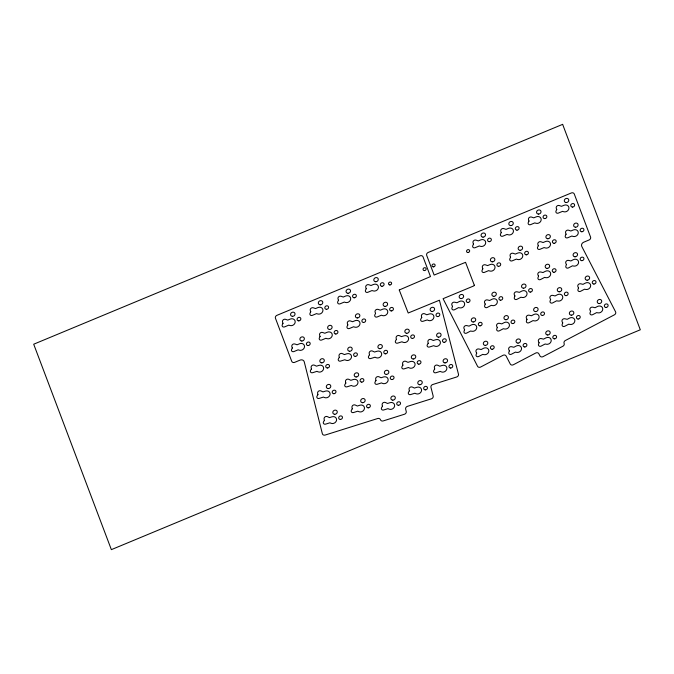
<?xml version="1.0" encoding="UTF-8"?>
<svg xmlns="http://www.w3.org/2000/svg" width="674" height="674" viewBox="0 0 674 674"><rect width="100%" height="100%" fill="white"/><g stroke="black" fill="none" stroke-linecap="round" stroke-linejoin="round"><path stroke-width="1.01" d="M399.261 290.039L408.208 313.014L439.423 300.208L458.472 374.213A2.401 2.098 -28.7 0 1 456.711 376.977L432.716 384.525A2.401 2.098 -28.7 0 0 430.956 387.297L433.163 396.051A2.401 2.098 -28.7 0 1 431.402 398.823L407.408 406.363A2.401 2.098 -28.7 0 0 405.647 409.135L406.237 411.46A2.401 2.098 -28.7 0 1 404.476 414.232L383.211 420.921A2.401 2.098 -28.7 0 1 380.498 419.826L380.422 419.641A2.401 2.098 -28.7 0 0 377.693 418.52L325.154 435.05A2.401 2.098 -28.7 0 1 322.357 433.711L304.26 361.879A3.336 2.915 -28.7 0 0 300.149 360.076L294.707 362.334A2.418 2.115 -28.7 0 1 291.724 361.298L275.447 318.229A2.401 2.098 -28.7 0 1 276.921 315.339L420.079 255.834A2.401 2.098 -28.7 0 1 423.045 256.887L430.484 276.576L399.261 289.988M474.302 285.178L473.822 285.902L443.071 298.692L477.546 366.285A2.401 2.098 -28.7 0 0 480.638 367.035L503.048 355.291A2.401 2.098 -28.7 0 1 506.14 356.049L510.252 364.011A2.401 2.098 -28.7 0 0 513.344 364.76L535.754 353.024A2.401 2.098 -28.7 0 1 538.846 353.774L539.941 355.889A2.401 2.098 -28.7 0 0 543.033 356.639L562.883 346.234A2.401 2.098 -28.7 0 0 564.146 343.496L564.087 343.302A2.401 2.098 -28.7 0 1 565.343 340.522L614.41 314.817A2.401 2.098 -28.7 0 0 615.573 311.835L581.814 246.516A3.336 2.915 -28.7 0 1 583.633 242.244L589.076 239.978A2.418 2.115 -28.7 0 0 590.567 237.079L574.282 194.019A2.401 2.098 -28.7 0 0 571.325 192.966L428.159 252.472A2.401 2.098 -28.7 0 0 426.693 255.362L434.14 275.059L465.557 262.329L474.302 285.178M452.524 306.35L451.984 307.74A1.955 1.71 -28.7 0 0 454.47 309.762L458.581 307.605L459.609 307.849A3.85 3.362 -28.7 0 0 464.664 303.974A3.85 3.362 -28.7 0 0 459.382 301.489L456.972 302.752L454.706 302.205A2.233 1.946 -28.7 0 0 451.934 305.204L452.524 306.35M464.613 329.738L464.066 331.128A1.955 1.71 -28.7 0 0 466.551 333.15L470.663 330.993L471.699 331.246A3.85 3.362 -28.7 0 0 476.754 327.362A3.85 3.362 -28.7 0 0 471.471 324.876L469.062 326.14L466.796 325.593A2.233 1.946 -28.7 0 0 464.024 328.592L464.613 329.738M485.229 304.075L484.69 305.465A1.955 1.71 -28.7 0 0 487.176 307.487L491.287 305.33L492.315 305.583A3.85 3.362 -28.7 0 0 497.37 301.699A3.85 3.362 -28.7 0 0 492.087 299.214L489.678 300.478L487.412 299.93A2.233 1.946 -28.7 0 0 484.64 302.929L485.229 304.075M476.695 353.125L476.156 354.524A1.955 1.71 -28.7 0 0 478.641 356.538L482.752 354.381L483.78 354.634A3.85 3.362 -28.7 0 0 488.844 350.758A3.85 3.362 -28.7 0 0 483.561 348.273L481.152 349.536L478.877 348.98A2.233 1.946 -28.7 0 0 476.105 351.988L476.695 353.125M497.319 327.463L496.772 328.853A1.955 1.71 -28.7 0 0 499.257 330.875L503.368 328.718L504.405 328.971A3.85 3.362 -28.7 0 0 509.46 325.095A3.85 3.362 -28.7 0 0 504.177 322.61L501.768 323.874L499.501 323.318A2.233 1.946 -28.7 0 0 496.73 326.326L497.319 327.463M514.911 295.953L514.372 297.344A1.955 1.71 -28.7 0 0 516.857 299.366L520.968 297.209L521.996 297.461A3.85 3.362 -28.7 0 0 527.06 293.578A3.85 3.362 -28.7 0 0 521.777 291.092L519.359 292.356L517.093 291.808A2.233 1.946 -28.7 0 0 514.321 294.808L514.911 295.953M509.401 350.859L508.862 352.249A1.955 1.71 -28.7 0 0 511.347 354.263L515.458 352.114L516.486 352.359A3.85 3.362 -28.7 0 0 521.55 348.483A3.85 3.362 -28.7 0 0 516.267 345.998L513.858 347.262L511.583 346.706A2.233 1.946 -28.7 0 0 508.811 349.713L509.401 350.859M538.551 276.138L538.012 277.528A1.955 1.71 -28.7 0 0 540.497 279.55L544.609 277.393L545.637 277.646A3.85 3.362 -28.7 0 0 550.7 273.762A3.85 3.362 -28.7 0 0 545.418 271.277L543 272.54L540.733 271.993A2.233 1.946 -28.7 0 0 537.962 274.992L538.551 276.138M527.001 319.341L526.461 320.74A1.955 1.71 -28.7 0 0 528.947 322.753L533.058 320.597L534.086 320.849A3.85 3.362 -28.7 0 0 539.141 316.974A3.85 3.362 -28.7 0 0 533.859 314.488L531.449 315.752L529.183 315.196A2.233 1.946 -28.7 0 0 526.411 318.204L527.001 319.341M550.641 299.526L550.102 300.916A1.955 1.71 -28.7 0 0 552.587 302.938L556.699 300.781L557.727 301.034A3.85 3.362 -28.7 0 0 562.782 297.158A3.85 3.362 -28.7 0 0 557.499 294.673L555.09 295.937L552.823 295.381A2.233 1.946 -28.7 0 0 550.051 298.388L550.641 299.526M566.446 264.545L565.899 265.935A1.955 1.71 -28.7 0 0 568.384 267.957L572.496 265.8L573.532 266.053A3.85 3.362 -28.7 0 0 578.587 262.169A3.85 3.362 -28.7 0 0 573.304 259.684L570.895 260.948L568.629 260.4A2.233 1.946 -28.7 0 0 565.857 263.399L566.446 264.545M539.09 342.737L538.543 344.128A1.955 1.71 -28.7 0 0 541.028 346.141L545.14 343.993L546.176 344.237A3.85 3.362 -28.7 0 0 551.231 340.362A3.85 3.362 -28.7 0 0 545.948 337.876L543.539 339.14L541.273 338.584A2.233 1.946 -28.7 0 0 538.501 341.592L539.09 342.737M562.731 322.922L562.183 324.312A1.955 1.71 -28.7 0 0 564.669 326.326L568.78 324.177L569.816 324.421A3.85 3.362 -28.7 0 0 574.871 320.546A3.85 3.362 -28.7 0 0 569.589 318.061L567.179 319.324L564.913 318.768A2.233 1.946 -28.7 0 0 562.141 321.776L562.731 322.922M578.528 287.933L577.989 289.331A1.955 1.71 -28.7 0 0 580.474 291.345L584.585 289.188L585.613 289.441A3.85 3.362 -28.7 0 0 590.677 285.565A3.85 3.362 -28.7 0 0 585.394 283.08L582.985 284.344L580.71 283.788A2.233 1.946 -28.7 0 0 577.938 286.795L578.528 287.933M590.618 311.329L590.079 312.719A1.955 1.71 -28.7 0 0 592.564 314.733L596.675 312.584L597.703 312.829A3.85 3.362 -28.7 0 0 602.767 308.953A3.85 3.362 -28.7 0 0 597.476 306.468L595.066 307.732L592.8 307.176A2.233 1.946 -28.7 0 0 590.028 310.183L590.618 311.329M282.996 323.293L282.313 324.649A1.955 1.71 -28.7 0 0 284.538 326.915L288.817 325.129L289.803 325.483A3.85 3.362 -28.7 0 0 295.204 322.054A3.85 3.362 -28.7 0 0 290.275 319.055L287.764 320.099L285.599 319.333A2.233 1.946 -28.7 0 0 282.541 322.088L282.996 323.293M292.331 347.978L291.648 349.326A1.955 1.71 -28.7 0 0 293.864 351.592L298.144 349.814L299.13 350.168A3.85 3.362 -28.7 0 0 304.53 346.739A3.85 3.362 -28.7 0 0 299.61 343.74L297.099 344.785L294.926 344.01A2.233 1.946 -28.7 0 0 291.876 346.773L292.331 347.978M310.748 311.767L310.057 313.115A1.955 1.71 -28.7 0 0 312.281 315.381L316.561 313.595L317.547 313.949A3.85 3.362 -28.7 0 0 322.947 310.52A3.85 3.362 -28.7 0 0 318.027 307.521L315.516 308.566L313.343 307.799A2.233 1.946 -28.7 0 0 310.293 310.554L310.748 311.767M320.074 336.444L319.392 337.792A1.955 1.71 -28.7 0 0 321.616 340.058L325.896 338.281L326.882 338.634A3.85 3.362 -28.7 0 0 332.282 335.205A3.85 3.362 -28.7 0 0 327.353 332.206L324.843 333.251L322.678 332.476A2.233 1.946 -28.7 0 0 319.619 335.239L320.074 336.444M338.491 300.233L337.809 301.581A1.955 1.71 -28.7 0 0 340.033 303.848L344.313 302.062L345.299 302.415A3.85 3.362 -28.7 0 0 350.699 298.986A3.85 3.362 -28.7 0 0 345.77 295.987L343.26 297.032L341.095 296.265A2.233 1.946 -28.7 0 0 338.036 299.02L338.491 300.233M347.826 324.91L347.135 326.258A1.955 1.71 -28.7 0 0 349.359 328.524L353.639 326.747L354.625 327.101A3.85 3.362 -28.7 0 0 360.026 323.672A3.85 3.362 -28.7 0 0 355.105 320.672L352.595 321.717L350.421 320.942A2.233 1.946 -28.7 0 0 347.371 323.705L347.826 324.91M366.243 288.699L365.552 290.047A1.955 1.71 -28.7 0 0 367.777 292.314L372.056 290.536L373.042 290.882A3.85 3.362 -28.7 0 0 378.443 287.453A3.85 3.362 -28.7 0 0 373.522 284.453L371.012 285.498L368.838 284.731A2.233 1.946 -28.7 0 0 365.788 287.486L366.243 288.699M375.57 313.376L374.887 314.724A1.955 1.71 -28.7 0 0 377.111 316.991L381.391 315.213L382.377 315.567A3.85 3.362 -28.7 0 0 387.777 312.138A3.85 3.362 -28.7 0 0 382.849 309.139L380.338 310.183L378.173 309.408A2.233 1.946 -28.7 0 0 375.115 312.172L375.57 313.376M473.502 244.114L472.819 245.462A1.955 1.71 -28.7 0 0 475.044 247.729L479.324 245.951L480.309 246.296A3.85 3.362 -28.7 0 0 485.701 242.876A3.85 3.362 -28.7 0 0 480.781 239.868L478.27 240.913L476.105 240.146A2.233 1.946 -28.7 0 0 473.047 242.91L473.502 244.114M482.837 268.791L482.146 270.139A1.955 1.71 -28.7 0 0 484.37 272.406L488.65 270.628L489.636 270.982A3.85 3.362 -28.7 0 0 495.036 267.553A3.85 3.362 -28.7 0 0 490.108 264.553L487.605 265.598L485.432 264.831A2.233 1.946 -28.7 0 0 482.382 267.586L482.837 268.791M501.254 232.581L500.563 233.929A1.955 1.71 -28.7 0 0 502.787 236.195L507.067 234.417L508.053 234.763A3.85 3.362 -28.7 0 0 513.453 231.342A3.85 3.362 -28.7 0 0 508.525 228.343L506.022 229.379L503.849 228.612A2.233 1.946 -28.7 0 0 500.79 231.376L501.254 232.581M510.58 257.257L509.898 258.614A1.955 1.71 -28.7 0 0 512.122 260.88L516.402 259.094L517.388 259.448A3.85 3.362 -28.7 0 0 522.78 256.019A3.85 3.362 -28.7 0 0 517.859 253.02L515.349 254.064L513.184 253.298A2.233 1.946 -28.7 0 0 510.125 256.053L510.58 257.257M528.997 221.047L528.315 222.395A1.955 1.71 -28.7 0 0 530.539 224.661L534.819 222.883L535.805 223.229A3.85 3.362 -28.7 0 0 541.197 219.808A3.85 3.362 -28.7 0 0 536.277 216.809L533.766 217.845L531.601 217.079A2.233 1.946 -28.7 0 0 528.542 219.842L528.997 221.047M538.332 245.732L537.641 247.08A1.955 1.71 -28.7 0 0 539.866 249.346L544.145 247.56L545.131 247.914A3.85 3.362 -28.7 0 0 550.532 244.485A3.85 3.362 -28.7 0 0 545.603 241.486L543.101 242.53L540.927 241.764A2.233 1.946 -28.7 0 0 537.869 244.519L538.332 245.732M556.741 209.513L556.058 210.861A1.955 1.71 -28.7 0 0 558.283 213.127L562.563 211.35L563.548 211.695A3.85 3.362 -28.7 0 0 568.949 208.274A3.85 3.362 -28.7 0 0 564.02 205.275L561.509 206.311L559.344 205.545A2.233 1.946 -28.7 0 0 556.286 208.308L556.741 209.513M566.076 234.198L565.393 235.546A1.955 1.71 -28.7 0 0 567.609 237.812L571.897 236.026L572.883 236.38A3.85 3.362 -28.7 0 0 578.275 232.951A3.85 3.362 -28.7 0 0 573.355 229.952L570.844 230.997L568.679 230.23A2.233 1.946 -28.7 0 0 565.621 232.985L566.076 234.198M311.447 368.939L310.63 370.228A1.955 1.71 -28.7 0 0 312.567 372.722L316.974 371.34L317.901 371.778A3.85 3.362 -28.7 0 0 323.587 368.847A3.85 3.362 -28.7 0 0 319.072 365.359L316.485 366.176L314.438 365.19A2.233 1.946 -28.7 0 0 311.135 367.684L311.447 368.939M339.342 357.346L338.517 358.635A1.955 1.71 -28.7 0 0 340.454 361.129L344.861 359.748L345.796 360.186A3.85 3.362 -28.7 0 0 351.474 357.254A3.85 3.362 -28.7 0 0 346.958 353.766L344.38 354.583L342.333 353.597A2.233 1.946 -28.7 0 0 339.022 356.091L339.342 357.346M317.926 394.661L317.109 395.95A1.955 1.71 -28.7 0 0 319.046 398.444L323.453 397.062L324.379 397.5A3.85 3.362 -28.7 0 0 330.066 394.568A3.85 3.362 -28.7 0 0 325.55 391.08L322.972 391.897L320.917 390.912A2.233 1.946 -28.7 0 0 317.614 393.405L317.926 394.661M345.821 383.068L344.995 384.357A1.955 1.71 -28.7 0 0 346.933 386.851L351.339 385.469L352.275 385.907A3.85 3.362 -28.7 0 0 357.953 382.975A3.85 3.362 -28.7 0 0 353.437 379.487L350.859 380.305L348.812 379.319A2.233 1.946 -28.7 0 0 345.501 381.813L345.821 383.068M324.405 420.382L323.587 421.671A1.955 1.71 -28.7 0 0 325.525 424.165L329.931 422.783L330.858 423.221A3.85 3.362 -28.7 0 0 336.545 420.29A3.85 3.362 -28.7 0 0 332.029 416.802L329.451 417.619L327.396 416.633A2.233 1.946 -28.7 0 0 324.093 419.127L324.405 420.382M369.512 354.794L368.686 356.091A1.955 1.71 -28.7 0 0 370.624 358.576L375.03 357.195L375.957 357.641A3.85 3.362 -28.7 0 0 381.644 354.701A3.85 3.362 -28.7 0 0 377.128 351.221L374.55 352.03L372.495 351.053A2.233 1.946 -28.7 0 0 369.192 353.538L369.512 354.794M352.3 408.789L351.474 410.078A1.955 1.71 -28.7 0 0 353.412 412.572L357.818 411.191L358.753 411.629A3.85 3.362 -28.7 0 0 364.432 408.697A3.85 3.362 -28.7 0 0 359.916 405.209L357.338 406.026L355.291 405.04A2.233 1.946 -28.7 0 0 351.98 407.534L352.3 408.789M396.438 339.384L395.613 340.682A1.955 1.71 -28.7 0 0 397.55 343.167L401.957 341.785L402.892 342.232A3.85 3.362 -28.7 0 0 408.57 339.292A3.85 3.362 -28.7 0 0 404.055 335.804L401.477 336.621L399.429 335.644A2.233 1.946 -28.7 0 0 396.118 338.129L396.438 339.384M375.991 380.515L375.165 381.813A1.955 1.71 -28.7 0 0 377.103 384.298L381.509 382.916L382.436 383.363A3.85 3.362 -28.7 0 0 388.123 380.422A3.85 3.362 -28.7 0 0 383.607 376.943L381.029 377.752L378.973 376.774A2.233 1.946 -28.7 0 0 375.671 379.26L375.991 380.515M421.747 317.547L420.921 318.836A1.955 1.71 -28.7 0 0 422.859 321.329L427.265 319.939L428.201 320.386A3.85 3.362 -28.7 0 0 433.879 317.454A3.85 3.362 -28.7 0 0 429.363 313.966L426.785 314.775L424.738 313.798A2.233 1.946 -28.7 0 0 421.427 316.291L421.747 317.547M402.917 365.106L402.092 366.403A1.955 1.71 -28.7 0 0 404.029 368.889L408.436 367.507L409.371 367.953A3.85 3.362 -28.7 0 0 415.049 365.013A3.85 3.362 -28.7 0 0 410.533 361.525L407.955 362.342L405.908 361.365A2.233 1.946 -28.7 0 0 402.597 363.85L402.917 365.106M382.47 406.237L381.644 407.534A1.955 1.71 -28.7 0 0 383.582 410.019L387.988 408.638L388.915 409.084A3.85 3.362 -28.7 0 0 394.602 406.144A3.85 3.362 -28.7 0 0 390.086 402.664L387.508 403.473L385.452 402.496A2.233 1.946 -28.7 0 0 382.15 404.981L382.47 406.237M428.226 343.268L427.4 344.557A1.955 1.71 -28.7 0 0 429.338 347.051L433.744 345.661L434.679 346.107A3.85 3.362 -28.7 0 0 440.358 343.176A3.85 3.362 -28.7 0 0 435.842 339.688L433.264 340.496L431.217 339.519A2.233 1.946 -28.7 0 0 427.906 342.013L428.226 343.268M409.396 390.827L408.57 392.125A1.955 1.71 -28.7 0 0 410.508 394.61L414.914 393.228L415.85 393.675A3.85 3.362 -28.7 0 0 421.528 390.735A3.85 3.362 -28.7 0 0 417.012 387.247L414.434 388.064L412.387 387.087A2.233 1.946 -28.7 0 0 409.076 389.572L409.396 390.827M434.705 368.99L433.879 370.279A1.955 1.71 -28.7 0 0 435.817 372.773L440.223 371.382L441.158 371.829A3.85 3.362 -28.7 0 0 446.837 368.897A3.85 3.362 -28.7 0 0 442.321 365.409L439.743 366.218L437.696 365.241A2.233 1.946 -28.7 0 0 434.385 367.734L434.705 368.99M562.638 124.353L33.7 344.212L111.362 549.647L640.3 329.788L562.638 124.353M467.908 252.514A1.601 1.399 -28.7 0 0 469.542 250.357A1.601 1.399 -28.7 0 0 466.863 250.324A1.601 1.399 -28.7 0 0 467.908 252.514M433.374 266.87A1.601 1.399 -28.7 0 0 435.008 264.714A1.601 1.399 -28.7 0 0 432.329 264.68A1.601 1.399 -28.7 0 0 433.374 266.87M578.098 319.038A1.955 1.71 -28.7 0 0 580.087 316.409A1.955 1.71 -28.7 0 0 576.826 316.367A1.955 1.71 -28.7 0 0 578.098 319.038M571.316 315.179A2.308 2.014 -28.7 0 0 573.667 312.07A2.308 2.014 -28.7 0 0 569.816 312.02A2.308 2.014 -28.7 0 0 571.316 315.179M554.458 338.853A1.955 1.71 -28.7 0 0 556.446 336.225A1.955 1.71 -28.7 0 0 553.186 336.183A1.955 1.71 -28.7 0 0 554.458 338.853M547.676 334.995A2.308 2.014 -28.7 0 0 550.026 331.886A2.308 2.014 -28.7 0 0 546.176 331.844A2.308 2.014 -28.7 0 0 547.676 334.995M524.776 346.975A1.955 1.71 -28.7 0 0 526.765 344.347A1.955 1.71 -28.7 0 0 523.496 344.304A1.955 1.71 -28.7 0 0 524.776 346.975M517.994 343.117A2.308 2.014 -28.7 0 0 520.345 340.008A2.308 2.014 -28.7 0 0 516.486 339.957A2.308 2.014 -28.7 0 0 517.994 343.117M492.071 349.25A1.955 1.71 -28.7 0 0 494.059 346.621A1.955 1.71 -28.7 0 0 490.79 346.579A1.955 1.71 -28.7 0 0 492.071 349.25M485.288 345.391A2.308 2.014 -28.7 0 0 487.639 342.282A2.308 2.014 -28.7 0 0 483.78 342.232A2.308 2.014 -28.7 0 0 485.288 345.391M593.904 284.057A1.955 1.71 -28.7 0 0 595.892 281.429A1.955 1.71 -28.7 0 0 592.631 281.387A1.955 1.71 -28.7 0 0 593.904 284.057M587.121 280.199A2.308 2.014 -28.7 0 0 589.472 277.09A2.308 2.014 -28.7 0 0 585.613 277.039A2.308 2.014 -28.7 0 0 587.121 280.199M566.008 295.65A1.955 1.71 -28.7 0 0 568.005 293.022A1.955 1.71 -28.7 0 0 564.736 292.979A1.955 1.71 -28.7 0 0 566.008 295.65M559.226 291.791A2.308 2.014 -28.7 0 0 561.577 288.683A2.308 2.014 -28.7 0 0 557.727 288.632A2.308 2.014 -28.7 0 0 559.226 291.791M542.368 315.466A1.955 1.71 -28.7 0 0 544.365 312.837A1.955 1.71 -28.7 0 0 541.096 312.795A1.955 1.71 -28.7 0 0 542.368 315.466M535.586 311.607A2.308 2.014 -28.7 0 0 537.936 308.498A2.308 2.014 -28.7 0 0 534.086 308.448A2.308 2.014 -28.7 0 0 535.586 311.607M512.687 323.587A1.955 1.71 -28.7 0 0 514.675 320.959A1.955 1.71 -28.7 0 0 511.414 320.917A1.955 1.71 -28.7 0 0 512.687 323.587M505.904 319.729A2.308 2.014 -28.7 0 0 508.255 316.62A2.308 2.014 -28.7 0 0 504.405 316.569A2.308 2.014 -28.7 0 0 505.904 319.729M479.981 325.862A1.955 1.71 -28.7 0 0 481.969 323.225A1.955 1.71 -28.7 0 0 478.709 323.183A1.955 1.71 -28.7 0 0 479.981 325.862M473.199 321.995A2.308 2.014 -28.7 0 0 475.549 318.895A2.308 2.014 -28.7 0 0 471.699 318.844A2.308 2.014 -28.7 0 0 473.199 321.995M581.814 260.669A1.955 1.71 -28.7 0 0 583.802 258.032A1.955 1.71 -28.7 0 0 580.541 257.99A1.955 1.71 -28.7 0 0 581.814 260.669M575.032 256.802A2.308 2.014 -28.7 0 0 577.382 253.702A2.308 2.014 -28.7 0 0 573.532 253.651A2.308 2.014 -28.7 0 0 575.032 256.802M553.927 272.262A1.955 1.71 -28.7 0 0 555.915 269.625A1.955 1.71 -28.7 0 0 552.646 269.583A1.955 1.71 -28.7 0 0 553.927 272.262M547.145 268.395A2.308 2.014 -28.7 0 0 549.495 265.295A2.308 2.014 -28.7 0 0 545.637 265.244A2.308 2.014 -28.7 0 0 547.145 268.395M530.286 292.078A1.955 1.71 -28.7 0 0 532.275 289.441A1.955 1.71 -28.7 0 0 529.006 289.399A1.955 1.71 -28.7 0 0 530.286 292.078M523.504 288.211A2.308 2.014 -28.7 0 0 525.855 285.11A2.308 2.014 -28.7 0 0 521.996 285.06A2.308 2.014 -28.7 0 0 523.504 288.211M500.597 300.2A1.955 1.71 -28.7 0 0 502.593 297.563A1.955 1.71 -28.7 0 0 499.324 297.52A1.955 1.71 -28.7 0 0 500.597 300.2M493.815 296.333A2.308 2.014 -28.7 0 0 496.165 293.232A2.308 2.014 -28.7 0 0 492.315 293.182A2.308 2.014 -28.7 0 0 493.815 296.333M467.891 302.466A1.955 1.71 -28.7 0 0 469.879 299.837A1.955 1.71 -28.7 0 0 466.619 299.795A1.955 1.71 -28.7 0 0 467.891 302.466M461.109 298.607A2.308 2.014 -28.7 0 0 463.459 295.498A2.308 2.014 -28.7 0 0 459.609 295.456A2.308 2.014 -28.7 0 0 461.109 298.607M581.805 231.755A1.955 1.71 -28.7 0 0 583.794 229.126A1.955 1.71 -28.7 0 0 580.533 229.084A1.955 1.71 -28.7 0 0 581.805 231.755M575.588 227.231A2.308 2.014 -28.7 0 0 577.938 224.122A2.308 2.014 -28.7 0 0 574.088 224.08A2.308 2.014 -28.7 0 0 575.588 227.231M554.053 243.289A1.955 1.71 -28.7 0 0 556.05 240.66A1.955 1.71 -28.7 0 0 552.781 240.618A1.955 1.71 -28.7 0 0 554.053 243.289M547.844 238.764A2.308 2.014 -28.7 0 0 550.195 235.656A2.308 2.014 -28.7 0 0 546.344 235.614A2.308 2.014 -28.7 0 0 547.844 238.764M526.31 254.823A1.955 1.71 -28.7 0 0 528.298 252.194A1.955 1.71 -28.7 0 0 525.038 252.152A1.955 1.71 -28.7 0 0 526.31 254.823M520.101 250.298A2.308 2.014 -28.7 0 0 522.443 247.189A2.308 2.014 -28.7 0 0 518.592 247.147A2.308 2.014 -28.7 0 0 520.101 250.298M498.558 266.356A1.955 1.71 -28.7 0 0 500.555 263.728A1.955 1.71 -28.7 0 0 497.286 263.686A1.955 1.71 -28.7 0 0 498.558 266.356M492.349 261.832A2.308 2.014 -28.7 0 0 494.699 258.723A2.308 2.014 -28.7 0 0 490.849 258.673A2.308 2.014 -28.7 0 0 492.349 261.832M572.47 207.078A1.955 1.71 -28.7 0 0 574.467 204.441A1.955 1.71 -28.7 0 0 571.198 204.399A1.955 1.71 -28.7 0 0 572.47 207.078M566.261 202.545A2.308 2.014 -28.7 0 0 568.612 199.445A2.308 2.014 -28.7 0 0 564.753 199.394A2.308 2.014 -28.7 0 0 566.261 202.545M544.727 218.603A1.955 1.71 -28.7 0 0 546.715 215.975A1.955 1.71 -28.7 0 0 543.455 215.933A1.955 1.71 -28.7 0 0 544.727 218.603M538.509 214.079A2.308 2.014 -28.7 0 0 540.86 210.979A2.308 2.014 -28.7 0 0 537.01 210.928A2.308 2.014 -28.7 0 0 538.509 214.079M516.975 230.137A1.955 1.71 -28.7 0 0 518.972 227.509A1.955 1.71 -28.7 0 0 515.703 227.467A1.955 1.71 -28.7 0 0 516.975 230.137M510.766 225.613A2.308 2.014 -28.7 0 0 513.116 222.513A2.308 2.014 -28.7 0 0 509.266 222.462A2.308 2.014 -28.7 0 0 510.766 225.613M489.231 241.671A1.955 1.71 -28.7 0 0 491.22 239.043A1.955 1.71 -28.7 0 0 487.959 239A1.955 1.71 -28.7 0 0 489.231 241.671M483.022 237.147A2.308 2.014 -28.7 0 0 485.364 234.047A2.308 2.014 -28.7 0 0 481.514 233.996A2.308 2.014 -28.7 0 0 483.022 237.147M605.985 307.445A1.955 1.71 -28.7 0 0 607.982 304.817A1.955 1.71 -28.7 0 0 604.713 304.774A1.955 1.71 -28.7 0 0 605.985 307.445M599.211 303.586A2.308 2.014 -28.7 0 0 601.553 300.478A2.308 2.014 -28.7 0 0 597.703 300.427A2.308 2.014 -28.7 0 0 599.211 303.586M334.751 414.291A2.308 2.014 -28.7 0 0 337.101 411.182A2.308 2.014 -28.7 0 0 333.251 411.132A2.308 2.014 -28.7 0 0 334.751 414.291M340.328 419.43A1.955 1.71 -28.7 0 0 342.325 416.802A1.955 1.71 -28.7 0 0 339.056 416.759A1.955 1.71 -28.7 0 0 340.328 419.43M375.755 281.732A2.308 2.014 -28.7 0 0 378.106 278.623A2.308 2.014 -28.7 0 0 374.255 278.581A2.308 2.014 -28.7 0 0 375.755 281.732M381.973 286.256A1.955 1.71 -28.7 0 0 383.961 283.628A1.955 1.71 -28.7 0 0 380.692 283.586A1.955 1.71 -28.7 0 0 381.973 286.256M348.011 293.266A2.308 2.014 -28.7 0 0 350.362 290.157A2.308 2.014 -28.7 0 0 346.503 290.115A2.308 2.014 -28.7 0 0 348.011 293.266M354.221 297.79A1.955 1.71 -28.7 0 0 356.209 295.161A1.955 1.71 -28.7 0 0 352.949 295.119A1.955 1.71 -28.7 0 0 354.221 297.79M320.26 304.8A2.308 2.014 -28.7 0 0 322.61 301.691A2.308 2.014 -28.7 0 0 318.76 301.649A2.308 2.014 -28.7 0 0 320.26 304.8M326.477 309.324A1.955 1.71 -28.7 0 0 328.465 306.695A1.955 1.71 -28.7 0 0 325.197 306.653A1.955 1.71 -28.7 0 0 326.477 309.324M292.516 316.333A2.308 2.014 -28.7 0 0 294.867 313.225A2.308 2.014 -28.7 0 0 291.008 313.174A2.308 2.014 -28.7 0 0 292.516 316.333M298.725 320.858A1.955 1.71 -28.7 0 0 300.714 318.229A1.955 1.71 -28.7 0 0 297.453 318.187A1.955 1.71 -28.7 0 0 298.725 320.858M385.09 306.417A2.308 2.014 -28.7 0 0 387.44 303.308A2.308 2.014 -28.7 0 0 383.582 303.258A2.308 2.014 -28.7 0 0 385.09 306.417M391.299 310.941A1.955 1.71 -28.7 0 0 393.287 308.313A1.955 1.71 -28.7 0 0 390.027 308.271A1.955 1.71 -28.7 0 0 391.299 310.941M357.338 317.951A2.308 2.014 -28.7 0 0 359.689 314.842A2.308 2.014 -28.7 0 0 355.838 314.792A2.308 2.014 -28.7 0 0 357.338 317.951M363.556 322.475A1.955 1.71 -28.7 0 0 365.544 319.847A1.955 1.71 -28.7 0 0 362.275 319.805A1.955 1.71 -28.7 0 0 363.556 322.475M329.594 329.485A2.308 2.014 -28.7 0 0 331.945 326.376A2.308 2.014 -28.7 0 0 328.086 326.326A2.308 2.014 -28.7 0 0 329.594 329.485M335.804 334.009A1.955 1.71 -28.7 0 0 337.792 331.372A1.955 1.71 -28.7 0 0 334.531 331.338A1.955 1.71 -28.7 0 0 335.804 334.009M301.842 341.019A2.308 2.014 -28.7 0 0 304.193 337.91A2.308 2.014 -28.7 0 0 300.343 337.859A2.308 2.014 -28.7 0 0 301.842 341.019M308.06 345.543A1.955 1.71 -28.7 0 0 310.048 342.906A1.955 1.71 -28.7 0 0 306.788 342.872A1.955 1.71 -28.7 0 0 308.06 345.543M432.085 311.455A2.308 2.014 -28.7 0 0 434.435 308.347A2.308 2.014 -28.7 0 0 430.585 308.296A2.308 2.014 -28.7 0 0 432.085 311.455M437.67 316.595A1.955 1.71 -28.7 0 0 439.659 313.958A1.955 1.71 -28.7 0 0 436.398 313.916A1.955 1.71 -28.7 0 0 437.67 316.595M406.776 333.293A2.308 2.014 -28.7 0 0 409.126 330.184A2.308 2.014 -28.7 0 0 405.276 330.142A2.308 2.014 -28.7 0 0 406.776 333.293M412.362 338.432A1.955 1.71 -28.7 0 0 414.35 335.804A1.955 1.71 -28.7 0 0 411.089 335.762A1.955 1.71 -28.7 0 0 412.362 338.432M379.85 348.702A2.308 2.014 -28.7 0 0 382.2 345.594A2.308 2.014 -28.7 0 0 378.35 345.551A2.308 2.014 -28.7 0 0 379.85 348.702M385.427 353.842A1.955 1.71 -28.7 0 0 387.424 351.213A1.955 1.71 -28.7 0 0 384.155 351.171A1.955 1.71 -28.7 0 0 385.427 353.842M349.68 351.255A2.308 2.014 -28.7 0 0 352.03 348.146A2.308 2.014 -28.7 0 0 348.18 348.096A2.308 2.014 -28.7 0 0 349.68 351.255M355.265 356.394A1.955 1.71 -28.7 0 0 357.254 353.757A1.955 1.71 -28.7 0 0 353.993 353.724A1.955 1.71 -28.7 0 0 355.265 356.394M321.793 362.848A2.308 2.014 -28.7 0 0 324.143 359.739A2.308 2.014 -28.7 0 0 320.285 359.689A2.308 2.014 -28.7 0 0 321.793 362.848M327.37 367.987A1.955 1.71 -28.7 0 0 329.367 365.359A1.955 1.71 -28.7 0 0 326.098 365.316A1.955 1.71 -28.7 0 0 327.37 367.987M438.563 337.177A2.308 2.014 -28.7 0 0 440.914 334.068A2.308 2.014 -28.7 0 0 437.064 334.018A2.308 2.014 -28.7 0 0 438.563 337.177M444.149 342.316A1.955 1.71 -28.7 0 0 446.137 339.679A1.955 1.71 -28.7 0 0 442.877 339.637A1.955 1.71 -28.7 0 0 444.149 342.316M413.255 359.015A2.308 2.014 -28.7 0 0 415.605 355.906A2.308 2.014 -28.7 0 0 411.755 355.864A2.308 2.014 -28.7 0 0 413.255 359.015M418.84 364.154A1.955 1.71 -28.7 0 0 420.829 361.525A1.955 1.71 -28.7 0 0 417.568 361.483A1.955 1.71 -28.7 0 0 418.84 364.154M386.328 374.424A2.308 2.014 -28.7 0 0 388.679 371.315A2.308 2.014 -28.7 0 0 384.829 371.273A2.308 2.014 -28.7 0 0 386.328 374.424M391.914 379.563A1.955 1.71 -28.7 0 0 393.902 376.935A1.955 1.71 -28.7 0 0 390.634 376.892A1.955 1.71 -28.7 0 0 391.914 379.563M356.158 376.977A2.308 2.014 -28.7 0 0 358.509 373.868A2.308 2.014 -28.7 0 0 354.659 373.817A2.308 2.014 -28.7 0 0 356.158 376.977M361.744 382.116A1.955 1.71 -28.7 0 0 363.733 379.479A1.955 1.71 -28.7 0 0 360.472 379.445A1.955 1.71 -28.7 0 0 361.744 382.116M328.272 388.569A2.308 2.014 -28.7 0 0 330.622 385.461A2.308 2.014 -28.7 0 0 326.764 385.41A2.308 2.014 -28.7 0 0 328.272 388.569M333.849 393.709A1.955 1.71 -28.7 0 0 335.846 391.08A1.955 1.71 -28.7 0 0 332.577 391.038A1.955 1.71 -28.7 0 0 333.849 393.709M445.042 362.898A2.308 2.014 -28.7 0 0 447.393 359.79A2.308 2.014 -28.7 0 0 443.543 359.739A2.308 2.014 -28.7 0 0 445.042 362.898M450.628 368.038A1.955 1.71 -28.7 0 0 452.616 365.401A1.955 1.71 -28.7 0 0 449.356 365.359A1.955 1.71 -28.7 0 0 450.628 368.038M419.733 384.736A2.308 2.014 -28.7 0 0 422.084 381.627A2.308 2.014 -28.7 0 0 418.234 381.585A2.308 2.014 -28.7 0 0 419.733 384.736M425.319 389.875A1.955 1.71 -28.7 0 0 427.308 387.247A1.955 1.71 -28.7 0 0 424.047 387.205A1.955 1.71 -28.7 0 0 425.319 389.875M392.807 400.145A2.308 2.014 -28.7 0 0 395.158 397.037A2.308 2.014 -28.7 0 0 391.308 396.994A2.308 2.014 -28.7 0 0 392.807 400.145M398.393 405.285A1.955 1.71 -28.7 0 0 400.381 402.656A1.955 1.71 -28.7 0 0 397.112 402.614A1.955 1.71 -28.7 0 0 398.393 405.285M362.637 402.698A2.308 2.014 -28.7 0 0 364.988 399.589A2.308 2.014 -28.7 0 0 361.138 399.539A2.308 2.014 -28.7 0 0 362.637 402.698M368.223 407.837A1.955 1.71 -28.7 0 0 370.211 405.2A1.955 1.71 -28.7 0 0 366.951 405.167A1.955 1.71 -28.7 0 0 368.223 407.837M424.409 270.594A1.601 1.399 -28.7 0 0 426.035 268.437A1.601 1.399 -28.7 0 0 423.365 268.404A1.601 1.399 -28.7 0 0 424.409 270.594M389.867 284.95A1.601 1.399 -28.7 0 0 391.501 282.794A1.601 1.399 -28.7 0 0 388.822 282.76A1.601 1.399 -28.7 0 0 389.867 284.95"/></g></svg>
